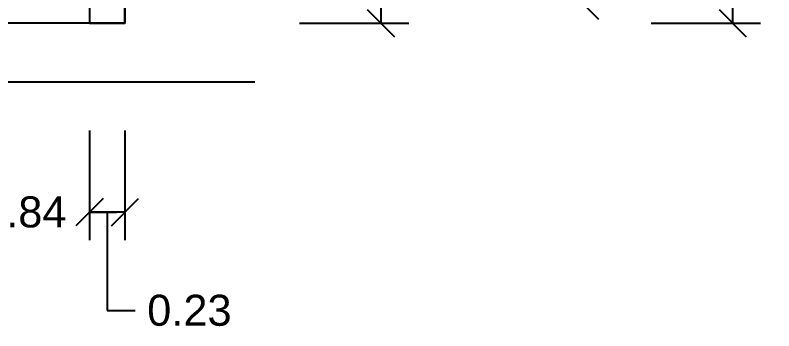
# Model space of a CAD drawing. Header units: metres. Extents: x 428 to 1115, y -4076 to 3914.
# Drawn here: x 1100.679 to 1105.567, y -3852.918 to -3850.884 of the extents above; entities that cross this region are included whole.
import ezdxf

# ---------------------------------------------------------------- set-up
doc = ezdxf.new("R2010")
doc.units = ezdxf.units.M
doc.header["$MEASUREMENT"] = 0
doc.header["$PDMODE"] = 2
doc.linetypes.add('ACAD_ISO02W100', pattern=[15, 12, -3])
for name, color, linetype in [('Dimension', 7, 'Continuous'), ('M20 concreting', 3, 'Continuous'), ('projected_site_clearence', 150, 'Continuous'), ('wall', 150, 'Continuous'), ('window', 2, 'Continuous')]:
    doc.layers.add(name, color=color, linetype=linetype)
doc.styles.add('labor camp', font='arial.ttf')
doc.dimstyles.new('1@100', dxfattribs={"dimtxt": 0.2, "dimasz": 0.175, "dimexe": 0.18, "dimexo": 0.0625, "dimgap": 0.09, "dimtad": 0, "dimtih": 1, "dimtoh": 1, "dimzin": 0, "dimdsep": 46, "dimtxsty": 'labor camp', "dimblk": 'OBLIQUE', "dimcen": 0.09, "dimadec": 0, "dimazin": 0, "dimtfac": 1, "dimtofl": 0, "dimtmove": 1, "dimatfit": 3, "dimfxl": 0.525, "dimfxlon": 1, "dimtolj": 1, "dimtzin": 0, "dimarcsym": 0})

# ---------------------------------------------------------------- blocks, each defined once
blk = doc.blocks.new('_Oblique')
at = {"color": 0, "linetype": 'ByBlock', "lineweight": -2}
blk.add_line((-0.5, -0.5), (0.5, 0.5), dxfattribs=at)
blk = doc.blocks.new('*D104')
at = {"layer": 'Defpoints', "color": 0, "transparency": 16777216}
for p in [(1101.3857, -3843.255), (1101.3857, -3850.936), (1105.3019, -3850.936)]:
    blk.add_point(p, dxfattribs=at)
at = {"layer": 'window', "color": 0, "lineweight": -2, "transparency": 16777216}
for p, q in [((1104.7769, -3843.255), (1105.4819, -3843.255)), ((1105.3019, -3843.255), (1105.3019, -3846.9034)), ((1105.3019, -3850.936), (1105.3019, -3847.2876)), ((1104.7769, -3850.936), (1105.4819, -3850.936))]:
    blk.add_line(p, q, dxfattribs=at)
at = {"layer": 'window', "color": 0, "lineweight": -2, "transparency": 16777216, "xscale": 0.175, "yscale": 0.175, "zscale": 0.175}
for p, rotation in [((1105.3019, -3843.255), 90), ((1105.3019, -3850.936), 270)]:
    blk.add_blockref('_Oblique', p, dxfattribs=dict(at, rotation=rotation))
at = {"layer": 'window', "color": 0, "transparency": 16777216, "insert": (1105.3019, -3847.0955), "char_height": 0.2, "attachment_point": 5, "style": 'labor camp'}
blk.add_mtext('\\A1;7.68', dxfattribs=at)
blk = doc.blocks.new('*D106')
at = {"layer": 'Defpoints', "color": 0, "transparency": 16777216}
for p in [(1101.3095, -3847.0955), (1101.3095, -3850.8217), (1104.3506, -3850.8217)]:
    blk.add_point(p, dxfattribs=at)
at = {"layer": 'window', "color": 0, "lineweight": -2, "transparency": 16777216}
for p, q in [((1103.8256, -3847.0955), (1104.5306, -3847.0955)), ((1104.3506, -3847.0955), (1104.3506, -3848.7664)), ((1104.3506, -3850.8217), (1104.3506, -3849.1508)), ((1103.8256, -3850.8217), (1104.5306, -3850.8217))]:
    blk.add_line(p, q, dxfattribs=at)
at = {"layer": 'window', "color": 0, "lineweight": -2, "transparency": 16777216, "xscale": 0.175, "yscale": 0.175, "zscale": 0.175}
for p, rotation in [((1104.3506, -3847.0955), 90), ((1104.3506, -3850.8217), 270)]:
    blk.add_blockref('_Oblique', p, dxfattribs=dict(at, rotation=rotation))
at = {"layer": 'window', "color": 0, "transparency": 16777216, "insert": (1104.3506, -3848.9586), "char_height": 0.2, "attachment_point": 5, "style": 'labor camp'}
blk.add_mtext('\\A1;3.73', dxfattribs=at)
blk = doc.blocks.new('*D107')
at = {"layer": 'Defpoints', "color": 0, "transparency": 16777216}
for p in [(1101.1571, -3850.936), (1101.3857, -3850.936), (1101.1571, -3852.1532)]:
    blk.add_point(p, dxfattribs=at)
at = {"layer": 'window', "color": 0, "lineweight": -2, "transparency": 16777216}
for p, q in [((1101.1571, -3851.6282), (1101.1571, -3852.3332)), ((1101.3857, -3851.6282), (1101.3857, -3852.3332)), ((1101.3857, -3852.1532), (1101.1571, -3852.1532)), ((1101.2714, -3852.1532), (1101.2714, -3852.7869)), ((1101.2714, -3852.7869), (1101.4514, -3852.7869))]:
    blk.add_line(p, q, dxfattribs=at)
at = {"layer": 'window', "color": 0, "lineweight": -2, "transparency": 16777216, "xscale": 0.175, "yscale": 0.175, "zscale": 0.175, "rotation": 180}
blk.add_blockref('_Oblique', (1101.1571, -3852.1532), dxfattribs=at)
at = {"layer": 'window', "color": 0, "lineweight": -2, "transparency": 16777216, "xscale": 0.175, "yscale": 0.175, "zscale": 0.175}
blk.add_blockref('_Oblique', (1101.3857, -3852.1532), dxfattribs=at)
at = {"layer": 'window', "color": 0, "transparency": 16777216, "insert": (1101.8012, -3852.7869), "char_height": 0.2, "attachment_point": 5, "style": 'labor camp'}
blk.add_mtext('\\A1;0.23', dxfattribs=at)
blk = doc.blocks.new('*D108')
at = {"layer": 'Defpoints', "color": 0, "transparency": 16777216}
for p in [(1100.3177, -3850.8598), (1101.1571, -3850.936), (1100.3177, -3852.1532)]:
    blk.add_point(p, dxfattribs=at)
at = {"layer": 'window', "color": 0, "lineweight": -2, "transparency": 16777216}
for p, q in [((1100.3177, -3851.6282), (1100.3177, -3852.3332)), ((1101.1571, -3851.6282), (1101.1571, -3852.3332)), ((1100.3177, -3852.1532), (1100.1427, -3852.1532)), ((1101.1571, -3852.1532), (1101.3321, -3852.1532))]:
    blk.add_line(p, q, dxfattribs=at)
at = {"layer": 'window', "color": 0, "lineweight": -2, "transparency": 16777216, "xscale": 0.175, "yscale": 0.175, "zscale": 0.175}
blk.add_blockref('_Oblique', (1100.3177, -3852.1532), dxfattribs=at)
at = {"layer": 'window', "color": 0, "lineweight": -2, "transparency": 16777216, "xscale": 0.175, "yscale": 0.175, "zscale": 0.175, "rotation": 180}
blk.add_blockref('_Oblique', (1101.1571, -3852.1532), dxfattribs=at)
at = {"layer": 'window', "color": 0, "transparency": 16777216, "insert": (1100.7374, -3852.1532), "char_height": 0.2, "attachment_point": 5, "style": 'labor camp'}
blk.add_mtext('\\A1;0.84', dxfattribs=at)
blk = doc.blocks.new('*D78')
at = {"layer": 'Defpoints', "color": 0, "transparency": 16777216}
for p in [(1101.3095, -3850.7074), (1101.3857, -3850.936), (1103.0346, -3850.936)]:
    blk.add_point(p, dxfattribs=at)
at = {"layer": 'Dimension', "color": 0, "lineweight": -2, "transparency": 16777216}
for p, q in [((1103.0346, -3850.8217), (1103.471, -3850.3511)), ((1103.471, -3850.3511), (1103.651, -3850.3511)), ((1102.5096, -3850.7074), (1103.2146, -3850.7074)), ((1103.0346, -3850.7074), (1103.0346, -3850.936)), ((1102.5096, -3850.936), (1103.2146, -3850.936))]:
    blk.add_line(p, q, dxfattribs=at)
at = {"layer": 'Dimension', "color": 0, "lineweight": -2, "transparency": 16777216, "xscale": 0.175, "yscale": 0.175, "zscale": 0.175}
for p, rotation in [((1103.0346, -3850.7074), 90), ((1103.0346, -3850.936), 270)]:
    blk.add_blockref('_Oblique', p, dxfattribs=dict(at, rotation=rotation))
at = {"layer": 'Dimension', "color": 0, "transparency": 16777216, "insert": (1104.0008, -3850.3511), "char_height": 0.2, "attachment_point": 5, "style": 'labor camp'}
blk.add_mtext('\\A1;0.23', dxfattribs=at)

msp = doc.modelspace()

# ---------------------------------------------------------------- linework, layer by layer
at = {"layer": 'M20 concreting'}
msp.add_lwpolyline([(1101.1571, -3850.7074), (1101.1571, -3850.936), (1101.3857, -3850.936), (1101.3857, -3850.7074)], close=True, dxfattribs=at)
at = {"layer": 'projected_site_clearence', "linetype": 'ACAD_ISO02W100', "ltscale": 0.2}
msp.add_lwpolyline([(1085.4489, -3848.048), (1085.4489, -3842.4168), (1102.2236, -3842.4168), (1102.2236, -3851.317), (1096.593, -3851.317), (1096.593, -3848.048)], dxfattribs=at)
at = {"layer": 'wall'}
for p, q in [((1101.3857, -3843.255), (1101.3857, -3850.936)), ((1101.3857, -3850.936), (1097.6595, -3850.936))]:
    msp.add_line(p, q, dxfattribs=at)

# ---------------------------------------------------------------- dimensions: what is measured, and where the dimension line sits
at = {"layer": 'Dimension'}
dim = msp.add_linear_dim(base=(1103.0346, -3850.936), p1=(1101.3095, -3850.7074), p2=(1101.3857, -3850.936), angle=270, dimstyle='1@100', dxfattribs=at)
dim.commit()
dim.dimension.update_dxf_attribs({"geometry": '*D78', "text_midpoint": (1103.741, -3850.3511), "dimtype": 160})
at = {"layer": 'window', "color": 0}
for base, p1, p2, picture, middle in [((1105.3019, -3850.936), (1101.3857, -3843.255), (1101.3857, -3850.936), '*D104', (1105.3019, -3847.0955)), ((1104.3506, -3850.8217), (1101.3095, -3847.0955), (1101.3095, -3850.8217), '*D106', (1104.3506, -3848.9586))]:
    dim = msp.add_linear_dim(base=base, p1=p1, p2=p2, angle=90, dimstyle='1@100', dxfattribs=at)
    dim.commit()
    dim.dimension.update_dxf_attribs({"geometry": picture, "text_midpoint": middle})
for base, p1, p2, picture, middle in [((1100.3177, -3852.1532), (1101.1571, -3850.936), (1100.3177, -3850.8598), '*D108', (1100.7374, -3852.1532)), ((1101.1571, -3852.1532), (1101.3857, -3850.936), (1101.1571, -3850.936), '*D107', (1101.5414, -3852.7869))]:
    dim = msp.add_linear_dim(base=base, p1=p1, p2=p2, dimstyle='1@100', dxfattribs=at)
    dim.commit()
    dim.dimension.update_dxf_attribs({"geometry": picture, "text_midpoint": middle})

doc.saveas('drawing.dxf')
